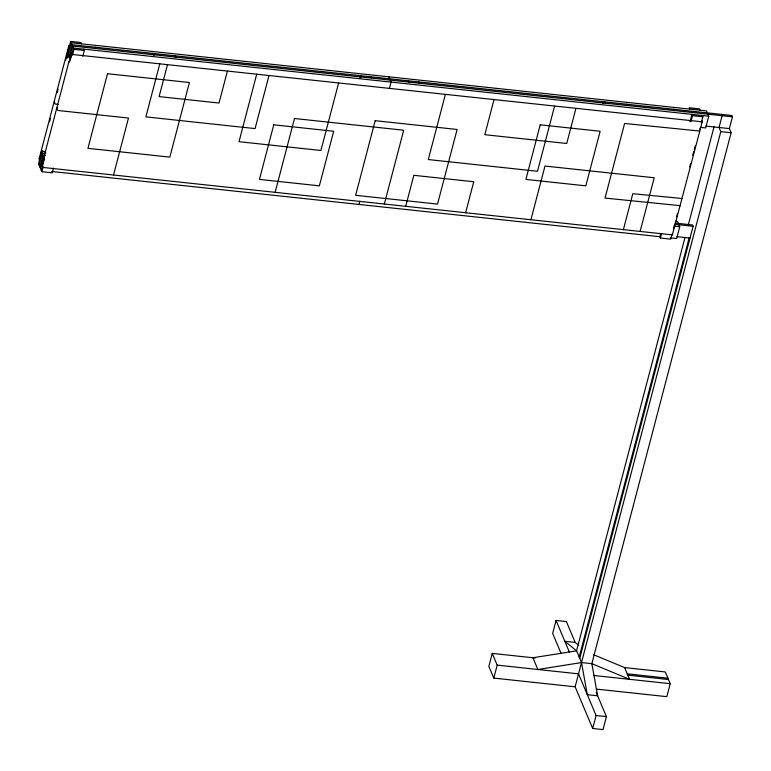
<?xml version="1.0" encoding="UTF-8"?>
<svg xmlns="http://www.w3.org/2000/svg" width="771" height="771" viewBox="0 0 771 771"><rect width="100%" height="100%" fill="white"/><g stroke="black" fill="none" stroke-linecap="round" stroke-linejoin="round"><path stroke-width="1.16" d="M69.525 45.662L68.792 45.817L39.167 158.749L39.485 159.809L41.567 151.868A1.696 0.492 -83.9 0 1 42.299 151.222L45.846 152.08M69.698 61.352L68.966 61.516L44.255 155.848A1.696 0.492 -83.9 0 1 44.217 158.151L42.135 166.093L43.658 167.519L672.331 234.885L702.236 121.818L701.918 120.758M68.792 45.817L69.111 46.877L67.029 54.818A1.696 0.492 -83.9 0 0 66.99 57.112L68.166 57.719M68.966 61.516L68.937 61.747A1.696 0.492 -83.9 0 0 69.679 61.102L71.761 53.16L73.284 54.587L702.236 121.818M672.611 234.741L672.293 233.68M680.205 205.664L605.042 198.08L624.616 123.466L699.779 131.06M682.084 198.513L632.808 193.704L623.363 229.7M41.913 150.943L38.55 163.751L41.894 171.692L52.226 172.8L53.45 168.136M49.556 121.808L50.472 118.32M57.199 92.684L58.114 89.185M65.757 60.061L70.643 41.412L80.974 42.521L81.533 43.851M39.109 165.081L42.8 150.991M67.202 57.989L71.202 42.742L706.525 110.889L707.354 112.874M39.938 167.066L43.031 155.299L45.354 155.549M68.947 56.485L72.04 44.728L731.891 115.505L732.45 116.826L729.366 128.593L731.12 132.757L591.839 663.667L597.641 695.789L587.309 694.681L581.507 662.559L576.563 650.83L564.825 641.289L575.156 642.397L578.77 645.327M40.497 168.386L43.581 156.619M69.506 57.806L72.59 46.048L732.45 116.826M41.335 170.372L44.419 158.604L42.193 153.313L45.634 153.68M41.894 171.692L43.118 167.028M72.455 55.175L73.987 49.354L70.643 41.412M82.786 56.283L84.318 50.462L83.76 49.142M113.53 175.007L128.478 118.05L58.596 110.561C57.411 110.716 55.734 107.786 57.488 107.911M159.77 63.868L145.864 116.874L255.076 128.593L268.983 75.577M167.471 64.687L159.105 96.606L219.022 103.035L227.397 71.115M256.704 74.267L239.02 141.691L320.919 150.47L338.604 83.046M275.131 192.345L294.503 118.503L403.705 130.222L384.334 204.055M360.086 77.823L360.645 75.683L361.204 77.004M358.997 204.44L359.835 201.231M389.403 88.52L391.09 82.102L390.251 80.117M405.691 206.349L413.834 175.306L473.76 181.734L465.617 212.777M445.359 94.496L428.29 159.549L537.503 171.258L554.561 106.215M493.989 99.719L484.814 134.694L566.724 143.483L575.898 108.499M530.901 219.783L544.991 166.044L654.203 177.764L640.103 231.493M535.325 658.01L492.255 653.394L488.853 666.356L493.797 678.095L575.137 686.816L592.687 728.479L603.009 729.588L606.411 716.616L596.262 692.503M493.797 678.095L497.199 665.122L492.255 653.394M575.156 642.397L566.386 621.571L556.055 620.462L552.653 633.425L560.97 653.162M671.975 234.49L670.76 239.145L660.429 238.037L659.87 236.716L660.708 233.507M689.997 121.866L691.963 114.378L692.522 115.698L690.989 121.529M660.429 238.037L661.653 233.382M673.507 228.659L674.423 225.161M676.562 217.008L677.478 213.509M689.708 166.912L690.623 163.413M692.763 155.26L693.678 151.762M694.295 149.429L695.211 145.941M701.321 123.023L702.853 116.806L702.294 115.486M678.904 224.766L679.743 226.751L676.659 238.518L670.201 237.825M707.913 114.195L708.751 116.18L705.667 127.938L700.28 127.369M684.995 237.507L576.563 650.83L532.934 657.75L537.869 669.488L581.507 662.559L591.839 663.667L629.541 679.318L624.606 667.59L593.545 654.695M688.358 224.698L714.013 126.897M579.194 657.075L689.158 237.902M579.753 658.395L693.11 226.288L692.551 224.968L674.866 223.07M575.137 686.816L720.789 131.648L719.035 127.485L722.119 115.717L721.56 114.397M592.687 728.479L596.089 715.507L578.539 673.854L497.199 665.122M624.606 667.59L665.277 671.946L670.211 683.684L666.809 696.656L596.234 689.081M602.816 103.169L604.821 101.868L605.37 103.198M54.384 101.647L55.011 103.94L58.326 104.528M44.275 155.617L45.017 155.463M39.167 158.749L39.899 158.585M708.751 116.18L73.428 48.033L70.344 59.791L68.118 54.5M73.987 49.354L84.318 50.462M692.522 115.698L702.853 116.806M706.014 126.087L729.366 128.593M720.789 131.648L731.12 132.757M675.357 221.229L677.516 221.46L678.345 223.445M675.415 224.4L693.11 226.288M674.365 226.173L679.743 226.751M677.005 236.658L690.026 238.056M51.667 171.48L659.87 236.716M627.237 673.835L667.908 678.201M627.787 675.155L668.457 679.521M593.66 675.473L670.211 683.684M596.089 715.507L606.411 716.616M175.981 57.603L174.583 55.724L175.133 57.044M154.065 55.252L152.668 53.372L153.227 54.693M700.068 110.195L699.509 108.875L689.178 107.767L689.737 109.087M684.118 110.378L684.667 111.699M673.787 109.27L674.346 110.59M626.727 104.22L627.286 105.55M418.749 81.919L419.308 83.239M408.418 80.81L408.977 82.131M388.863 76.811L389.702 78.796M370.976 76.792L371.535 78.112M556.055 620.462L569.441 652.247M95.276 47.214L95.835 48.534M699.827 128.699A1.696 0.492 -83.9 0 1 699.721 129.046M674.461 225.334A1.696 0.492 -83.9 0 1 674.374 225.739M107.506 73.727L87.933 148.34L169.832 157.12L189.406 82.507L107.506 73.727M273.763 124.815L259.451 179.402L319.367 185.83L333.689 131.243L273.763 124.815M375.198 120.69L355.624 195.304L437.533 204.093L457.107 129.48L375.198 120.69M540.22 124.835L525.899 179.421L585.825 185.85L600.146 131.263L540.22 124.835"/></g></svg>
